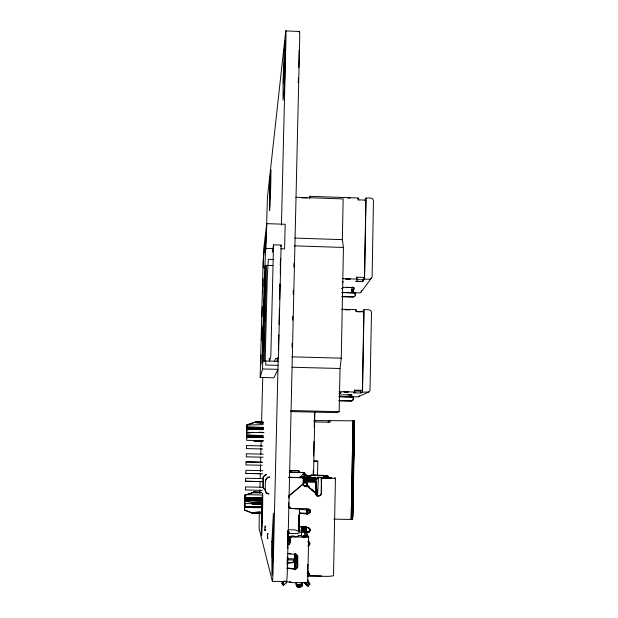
<?xml version="1.0" encoding="UTF-8"?>
<svg xmlns="http://www.w3.org/2000/svg" width="618" height="618" viewBox="0 0 618 618"><rect width="100%" height="100%" fill="white"/><g stroke="black" fill="none" stroke-linecap="round" stroke-linejoin="round"><path stroke-width="0.93" d="M302.897 483.917L303.237 485.107L304.342 485.972A2.055 2.039 -77.9 0 0 305.794 486.119L307.308 484.334L307.3 478.054L306.621 477.444L314.23 477.567M307.594 579.777L309.888 584.103L308.042 586.351L305.377 584.157L304.821 582.357M307.362 482.001L315.752 482.164L315.628 493.72L315.705 478.626L315.605 477.884L314.477 477.575M324.141 476.756L324.102 475.968L323.384 475.752M307.308 484.334L307.347 478.703L315.728 478.865M287.888 540.982L287.957 541.924M299.12 50.267L298.811 67.478M309.425 478.023L309.464 475.667L309.054 478L309.077 475.675L306.165 475.628M287.934 530.661L287.671 548.622M295.358 582.465L296.285 582.48C295.806 585.084 296.671 588.274 300.201 587.1L301.963 586.258L298.27 587.077L298.417 585.03L302.217 583.948L302.048 582.558L307.694 582.426L308.683 536.841L308.058 536.13L303.168 535.914L308.166 536.177M302.048 582.558L302.071 585.995L298.27 587.077M244.836 499.916L244.55 510.12L253.156 513.373L260.641 513.504L253.094 513.365L244.535 509.943L244.929 495.188L253.65 492.252L261.344 492.384L253.542 492.307L244.944 495.319L244.836 499.916L261.236 500.217M246.505 434.809L246.775 425.045L255.249 422.148L262.951 422.241L255.504 422.063L246.798 424.968L246.451 437.892L246.497 434.995M298.811 520.789L298.903 515.041L298.811 516.926M295.937 568.668L296.207 554.493M309.232 528.112L307.88 527.517L298.803 526.721L299.042 514.948L299.042 531.225L299.491 509.394M290.684 411.565L336.725 412.639L339.166 411.681L340.024 368.49L341.26 358.146L343.446 247.447L342.349 239.653L343.16 198.919L295.806 197.25M339.352 395.319L342.666 394.778L352.136 395.087L351.418 396.424L349.664 396.393L349.703 394.616M341.746 288.706L343.175 287.47L344.767 287.293L354.168 287.803L353.403 291.619L351.665 291.58L351.704 289.803M349.904 396.424L349.695 394.632M351.897 291.673L351.696 289.85M351.418 396.424L351.449 394.67L349.935 394.663L350.112 396.439M353.403 291.619L353.898 287.571M352.09 400.472L353.264 399.336L353.334 396.424M313.99 420.572L353.032 420.812L351.178 519.437L333.844 519.143M339.429 400.758L351.495 401.043L353.125 400.24L353.496 396.864L358.231 396.802L368.761 392.021L370.004 390.561L371.488 312.206C371.063 308.761 366.188 309.881 364.01 309.742L362.171 311.827M342.411 296.725L353.465 297.057L355.087 296.122C353.875 289.834 358.958 294.825 361.206 291.935L372.106 277.127L373.465 200.502C373.025 197.096 368.204 198.185 366.041 198.023L364.929 200.255M354.516 420.897L353.357 420.819L354.485 420.881L352.639 519.398L351.178 519.437L353.032 420.812M351.503 519.444L353.643 420.835M351.789 519.444L353.79 420.835M368.761 392.021L362.511 392.16L360.68 393.033L353.635 392.824L355.18 392.523L354.423 392.028L354.454 390.136L362.418 390.329L363.847 311.758L355.929 311.534L355.968 309.657L341.669 309.239M366.041 198.023L364.566 279.135L362.72 281.677L355.736 281.344L356.733 281.229L357.281 280.441L356.54 279.073L356.578 277.204L364.473 277.451L365.879 200.132L358.023 199.853L358.061 198.007L309.842 196.3L309.386 197.945M351.943 519.437L354.029 420.85M352.183 519.437L354.153 420.85M352.306 519.429L354.323 420.866M352.476 519.421L354.4 420.866M361.607 290.661L361.206 291.935M360.68 393.033L360.719 391.163L362.418 390.329M362.72 281.677L362.758 279.83L364.473 277.451M362.511 392.16L364.01 309.742M317.498 475.628L317.806 461.237L314.716 460.819M321.267 480.325L321.321 477.529L331.418 477.722L331.41 478.147L322.024 478.262L335.45 478.193L333.496 575.837L328.567 576.37L307.277 576.084M321.368 480.711L321.569 478.347L321.213 493.828L319.969 495.636L317.552 495.96M319.205 495.976L320.696 495.149L321.383 493.573L321.321 477.529L330.29 478.123M324.041 477.845L324.087 475.574L323.399 475.366L311.055 475.057L309.255 476.833M328.258 422.187L328.282 420.897M330.089 420.294L330.043 422.264L314.006 421.901M330.591 477.899L330.599 477.482L317.451 477.227L315.489 479.128M288.39 544.404C292.592 542.589 286.018 533.658 295.296 536.432A6.226 0.433 1.1 0 0 296.169 536.409L297.266 536.354A6.226 0.433 1.1 0 0 298 536.277L298.285 536.138M294.608 554.176L294.554 568.336L295.01 567.973M294.732 554.408L294.577 560.48L292.762 562.635A1.514 0.518 -16.9 0 1 292.051 562.797L287.648 563.122M295.018 554.408L294.701 568.475C295.18 570.383 298.146 567.726 297.752 566.304L297.559 555.798M295.157 553.689L294.848 569.108L286.814 568.444M295.319 553.983L295.002 569.441M295.095 569.317L295.435 554.207L294.276 554.06M295.249 569.657L295.597 554.5M295.373 569.92L295.736 553.774M295.558 569.309L295.898 554.068M295.674 569.564L296.022 554.292M298.803 530.453L298.888 526.737M299.066 531.225L299.56 509.317M298.038 535.775L301.491 535.381L301.553 532.523C304.519 531.465 308.737 533.357 307.571 536.996M301.746 530.978L301.831 527.131M301.932 531.21L302.04 526.389M302.163 530.932L302.248 527.193M302.349 531.171L302.449 526.474M309.803 198.154L309.842 196.3M302.573 531.457L302.673 526.745M307.331 483.152L303.732 483.083L303.963 472.554L289.734 472.09M302.774 530.746L302.859 526.969M303.005 531.04L303.09 527.247M303.191 531.271L303.299 526.521M303.423 531.565L303.531 526.799M303.631 530.847L303.716 527.023M303.871 531.14L303.956 527.301M304.064 531.38L304.164 526.567M304.288 532.129L304.411 526.513M304.504 531.441L304.604 526.737M304.597 529.008L304.643 527.077L306.767 527.216M305.771 477.915L305.694 481.592L306.142 481.801L306.296 475.08L303.963 472.554L289.232 472.268M304.744 531.735L304.852 527.023L304.844 528.923M304.844 532.577L304.782 535.435L307.007 533.658M304.944 531.982L305.045 527.254M305.207 531.333L305.315 526.59M305.385 532.538L305.516 526.822L305.439 531.588M305.887 532.137L306.018 526.405M306.111 532.245L306.234 526.551M306.489 513.782L306.59 509.193M306.767 514.099L306.868 509.448M307.957 477.992L308.011 475.667L309.464 475.667L309.44 477.683L311.874 475.335L324.087 475.574M307.648 514.222L307.756 509.526M309.209 478L309.263 475.675L309.44 477.683M308.019 571.642L308.397 572.307L307.625 572.762L308.861 573.164L309.355 574.068L308.475 572.492L307.254 572.09L308.019 571.642L308.861 573.164L307.602 573.859L307.81 564.334M309.332 544.342L309.371 542.465M309.595 532.144L309.672 528.398M309.44 544.141L309.51 543.91A2.835 2.796 -75.1 0 0 309.533 542.905C308.498 540.294 310.846 544.489 309.193 545.346M313.218 475.103L313.318 470.298M313.627 455.883L313.936 441.476M314.253 427.061L314.562 412.654M313.535 475.203L314.902 411.526M277.196 361.708L277.289 357.853M278.239 357.204L273.148 567.502A15.357 0.448 -88.8 0 1 272.36 581.353L286.474 581.546A15.342 0.618 -88.9 0 0 287.424 567.71L299.637 41.383A14.994 0.564 -87.9 0 0 299.243 32.121M278.401 350.445L278.78 335.01M279.035 324.404L279.406 308.969M279.637 299.321L280.016 283.886M280.271 273.272L280.618 258.803M281.437 225.037L285.902 40.78A15.01 0.409 -88.1 0 0 285.686 31.518L267.439 197.374L266.466 229.95M291.997 347.192L292.09 343.33M292.623 320.17L292.716 316.308M293.233 294.106L293.318 290.251M293.859 267.084L293.952 263.222M301.553 532.523L298.1 532.901L298.069 533.388A6.219 0.417 1.1 0 1 297.613 533.442L296.231 533.519A6.219 0.417 1.1 0 1 295.358 533.535L288.096 533.442L287.911 540.951M288.058 533.172L288.119 530.383L289.579 532.778L287.687 532.747M310.097 510.128L310.236 510.599A2.82 2.796 -76.6 0 1 310.213 511.596L309.896 512.925L310.46 511.812A2.835 2.804 -76.7 0 0 310.483 510.808L310.336 510.329L289.718 508.266L288.737 507.007L288.799 502.813M288.915 497.984L288.946 495.736L303.114 484.033L303.237 478.541L302.202 477.583L288.815 477.32M291.232 472.368L291.271 470.661M261.383 498.023L245.083 497.652L245.168 494.616L261.46 494.987M262.758 481.646L245.516 481.26L245.593 478.239L261.877 478.595M246.026 461.893L262.287 462.241L246.026 461.893L245.956 464.937L262.21 465.269M246.466 445.586L246.373 448.606L262.619 448.946M261.978 503.917L245.022 503.523L244.944 506.605M262.395 487.285L245.462 486.907L245.377 489.974L262.318 490.36M262.735 473.759L245.825 473.427L245.894 470.321L262.812 470.692M254.021 503.987L252.159 503.956L252.198 502.465L261.46 501.128M252.159 503.956L252.716 503.848L252.747 502.596L244.821 501.121L261.468 500.518M260.17 377.451L262.557 368.954L277.945 369.348L273.967 377.799L260.17 377.451L263.152 260.379L265.331 242.774L265.083 252.438L265.609 248.366L273.496 248.536M260.757 365.284L261.105 354.871M261.391 340.51L261.723 327.208M261.993 316.756L262.333 306.752M262.604 292.816L262.967 278.471M263.237 267.957L263.716 248.838L266.737 223.646L285.168 224.264L284.581 248.892L280.889 248.776M265.137 247.107L266.111 234.701L265.4 248.096M262.951 335.582L263.222 325.029M263.585 310.645L263.731 304.89M264.195 286.659L264.365 279.946M262.557 368.954L262.758 360.935L278.146 361.329M262.758 360.935L262.163 363.253L264.265 280.232A37.366 0.633 -88.4 0 1 264.859 268.166L265.609 248.366M264.975 274.392L262.72 350.236M265.122 268.683L265.168 266.775M259.305 513.102L259.081 528.46L272.36 581.353M259.823 492.878L259.892 489.989M259.962 487.1L260.108 481.322M260.186 478.432L260.309 473.612M260.356 471.688L260.526 464.945M260.572 463.021L260.719 457.243M260.796 454.354L260.935 448.575M260.989 446.652L261.136 440.873M261.592 422.573L262.743 377.304M263.075 361.63L265.477 266.319M266.737 223.646L265.894 249.95M264.203 344.914L264.489 333.751M264.813 320.951L265.122 308.444M265.439 295.929L265.663 287.27M264.118 361.121L266.505 266.265M265.153 361.399L267.192 280.325A37.358 0.726 -88.4 0 1 267.826 268.258L268.328 259.313L273.048 259.46M265.779 361.012L265.678 365.022L278.046 365.338M265.261 489.672L265.377 481.09M287.393 556.833L287.069 564.211M308.235 477.992L308.312 475.667L308.382 478M296.408 586.049L296.285 582.48M330.483 478.703L330.506 478.193M355.28 292.693L355.389 295.165M309.286 528.892L309.317 528.189M308.498 478L308.606 475.675L308.629 478M315.628 493.72L316.146 495.072L317.544 495.945L318.424 477.56L317.451 477.227M308.737 478L309.077 475.675M298.193 82.596L298.455 77.883M307.64 572.198L307.447 575.914L309.688 574.647L309.008 573.458L309.688 574.647M265.47 481.19L265.408 480.68M294.485 559.815L293.025 562.225L287.401 562.774M263.052 477.953L263.16 487.602M307.602 573.859L307.702 572.322M296.277 584.813L296.277 582.851M297.907 587.046L298.046 584.999L297.358 586.907M300.201 587.1L300.348 585.053L298.417 585.03L302.217 583.948L297.343 584.775L296.486 583.871M302.071 585.995L302.217 583.948M289.139 544.558L289.888 543.369L290.035 538.046L290.738 536.895L305.709 537.104A6.257 0.433 1.1 0 0 306.991 537.065L307.957 537.003A6.257 0.44 1.1 0 0 308.405 536.942L308.683 536.841M302.055 584.891L302.04 582.928M309.556 528.46L310.074 529.595A2.843 2.804 -75.7 0 1 310.051 530.599L309.487 531.712L309.317 530.707L307.277 532.314M352.167 286.891L351.665 291.58M308.753 476.076L308.892 475.458L309.464 475.667M290.344 538.371L290.568 536.609M330.499 478.394L330.56 477.892L331.41 478.147M264.813 267.818L265.014 266.35M334.624 478.471L334.693 477.977L335.412 478.177M265.493 480.789L266.991 477.861L269.788 477.042M349.672 396.377L349.95 394.516M272.299 252.229L273.519 244.844L281.144 245.091L278.463 357.436L278.162 358.571L275.613 358.502L274.33 361.785M264.952 527.308L265.338 526.15M267.517 535.034L267.942 533.759M303.732 483.083L304.944 481.808L306.296 475.08L303.5 472.399M280.873 246.427L281.144 245.091M285.825 581.353L283.917 581.329L281.468 582.99L283.214 585.277L286.049 583.276L286.775 581.739M289.803 541.546L290.12 540.132M290.545 538.255L290.97 536.385L291.395 536.432M303.793 485.694L306.119 485.74C307.478 484.844 308.112 481.074 305.694 481.592L306.914 481.6M289.749 542.774L290.236 540.928M263.206 477.22L263.036 487.247M263.183 477.675L264.21 475.644L266.273 474.701M265.555 480.379L266.482 478.533L267.787 477.505M246.775 425.045L263.075 424.581M295.319 569.155L297.073 567.695L297.582 566.482L297.721 556.231M315.69 493.998L317.289 495.937L315.767 480.943L307.378 480.781M302.781 582.565L293.45 582.704L283.917 581.329L285.825 581.6M269.131 359.027L269.394 358.216L269.409 360.796M269.68 360.873L270.815 356.092L273.527 244.875M302.542 536.872L305.81 536.764L305.338 536.2L301.345 536.138L300.788 535.366L301.491 535.381M265.253 525.91L264.937 529.773M267.841 533.473L267.416 534.74L267.818 538.695M263.43 476.957L265.207 475.064M309.348 544.381L309.108 544.821M288.019 553.782L296.393 554.516M342.109 288.853L343.067 287.285M359.406 395.783L358.44 396.717M346.59 287.347L351.055 287.478M252.716 503.848L253.534 503.346L252.747 502.596L261.352 502.681M356.771 279.382L357.312 278.594L356.578 277.204M321.406 478.803L322.225 478.131L321.692 478.896M300.132 477.845L303.963 472.554L304.944 481.808L307.03 481.847M320.866 494.918L320.047 495.713M345.3 309.904L349.641 309.657L349.355 310.02M294.778 569.039L295.103 568.614M309.247 531.434L309.803 530.321A2.827 2.796 -75.7 0 0 309.827 529.317L309.595 528.622M320.286 495.551L319.915 495.312L320.587 494.763M356.169 311.433L356.71 310.792L355.968 309.657M305.81 584.605L307.679 582.372L309.888 584.103M371.681 278.262L370.074 279.266L364.566 279.135M294.794 569.178L294.029 569.147L295.667 568.745M352.515 517.645L353.009 516.494L354.415 422.079M309.417 476.864L311.055 475.057L311.874 475.335M321.607 477.621L318.424 477.56L315.759 480.171L307.378 480.008M283.098 582.426L282.511 583.098L283.214 585.277M308.112 545.13L309.803 543.477M306.976 585.57L309.085 583.546L307.501 580.387M288.954 496.061L303.114 484.033L304.38 486.026A2.039 2.024 -77.8 0 0 305.562 485.995L306.165 485.972M315.504 480.024L318.424 477.56M304.311 533.295C308.876 529.541 297.119 531.75 296.408 530.538L295.721 530.074A5.995 0.386 1.1 0 0 294.894 529.981L293.751 529.896A6.002 0.386 1.1 0 0 292.878 529.85L288.413 529.75M307.517 532.6L310.051 530.599M310.213 511.596L309.039 512.523L309 509.757M307.926 513.805L310.46 511.812M308.846 545.686L307.957 546.15M309.147 532.044L305.593 532.569M309.108 513.187C308.737 514.647 301.87 513.404 299.367 513.179M282.65 582.596L283.075 582.341M308.699 531.913L304.535 532.268M309.433 574.238L307.277 575.574M307.231 573.187L308.475 572.492M354.678 390.924L355.219 390.646L354.454 390.136M254.137 422.542L262.982 422.604M261.337 492.407L253.542 492.307L260.781 492.484M268.065 477.258L269.263 476.972M265.47 474.84L266.644 474.663M339.854 392.901L341.213 392.886L339.035 393.658M261.491 492.677L252.322 492.685M308.668 513.419L299.861 512.917M252.499 502.959L253.218 502.117M255.504 422.063L262.882 422.248M306.675 485.609L315.574 493.149M296.393 536.779L288.027 536.339L291.001 536.787M287.687 543.971L289.317 543.886M314.539 475.543L317.351 475.551M246.605 433.38L253.202 432.33M251.804 512.816L260.186 511.642M353.434 289.888L351.928 289.935L352.106 291.696M287.54 533.489L288.096 533.442M304.813 582.704L306.729 582.488M302.866 536.88L305.81 536.764M263.029 429.209L246.706 429.525L248.536 429.827M305.153 536.13L307.764 536.092M262.063 441.298L254.84 441.182L262.627 441.383L254.971 441.237L253.681 440.727L254.848 441.198L262.565 441.144M304.944 481.808L306.142 481.801M260.703 503.183L253.403 502.959L260.703 502.952M260.757 503.361L253.534 503.346L260.757 503.485M260.649 503.825L253.326 503.593L260.657 503.6M262.789 441.028L254.377 440.997L262.781 441.136M252.978 513.288L260.495 513.342M253.442 503.477L260.711 503.546M251.82 512.894L260.634 513.11M342.565 281.901L343.399 282.009M253.187 502.789L261.53 502.882M253.403 502.959L260.703 503.06M252.198 513.033L260.742 513.272M260.526 513.404L253.156 513.373M262.804 436.362L246.512 435.868L262.812 436.192L246.528 435.474L262.828 435.821L246.528 435.311L262.843 435.566M287.254 558.726L294.716 558.834M288.065 559.9L295.419 560.008M308.011 575.667L321.437 575.852M339.081 396.702L353.481 396.941L339.081 396.594M254.848 441.198L262.565 441.329M288.853 477.359L302.202 477.583M245.083 497.652L248.915 497.722M253.697 497.807L261.352 497.946M244.875 498.077L261.244 498.378M244.867 498.371L261.244 498.672M244.859 498.656L261.236 498.95M244.859 498.927L261.236 499.22M244.852 499.174L261.229 499.468M244.844 499.39L261.229 499.692M244.844 499.591L261.229 499.892M244.836 499.769L261.229 500.062M252.198 502.465L261.507 502.635M253.527 503.129L260.757 503.261M253.326 503.593L260.657 503.724M257.204 506.451L261.059 506.521M245.624 506.443L261.051 506.721M290.56 507.355L288.753 507.324L288.544 506.474M244.651 506.66L261.901 506.999M244.643 506.899L261.028 507.193M244.635 507.169L261.02 507.463M244.628 507.448L261.012 507.741M254.933 422.248L263.113 422.411M262.804 436.416L246.505 436.092L262.797 436.602M314.006 461.159L317.806 461.237M289.827 470.483L298.332 470.653L300.418 472.554M289.348 470.622L298.718 470.785M259.884 473.666L245.825 473.427M305.987 475.466L308.892 475.458M324.126 476.038L327.965 476.107L327.98 476.772M324.133 476.161L327.973 476.239M324.141 476.339L327.98 476.408M300.479 476.895L304.017 476.965M299.699 476.926L304.133 477.011M315.605 477.884L307.216 477.683L315.628 477.946M289.077 477.428L302.666 477.745M307.285 477.892L315.651 478.054M307.3 478.054L315.674 478.216M307.316 478.232L315.69 478.394M307.331 478.456L315.705 478.626M307.355 478.996L315.736 479.159M307.362 479.305L315.752 479.468M305.153 479.491L306.999 479.522M307.37 479.653L315.759 479.815M307.378 480.387L315.767 480.549M307.37 481.19L315.767 481.352M307.37 481.592L315.759 481.754M245.516 481.26L261.762 481.576M260.332 422.411L254.863 422.295L257.59 422.403M246.744 427.239L263.029 427.602M246.736 427.486L263.029 427.849M246.729 427.702L263.029 428.065M246.729 427.903L263.029 428.259M246.721 428.081L263.029 428.444M246.721 428.251L263.029 428.614M246.721 428.382L263.029 428.745M263.029 428.869L246.713 428.506L263.029 428.946M263.106 429.649L246.883 429.325L246.806 432.33L263.986 432.677M258.733 432.283L263.322 432.384M246.536 435.172L262.843 435.528M246.528 435.311L262.835 435.667M262.789 436.663L246.497 436.331L261.932 436.849M246.482 436.841L262.774 437.196M263.639 437.621L246.775 437.25L246.682 440.325L263.562 440.673M246.458 445.593L262.696 445.926M263.229 454.137L246.335 453.782L246.265 456.849L263.152 457.196M253.666 492.252L261.344 492.415M252.53 513.164L260.796 513.342M342.094 292.577L355.435 292.87L342.102 292.469M338.641 400.657L351.657 400.974M290.97 410.553L339.166 411.681M246.744 426.992L263.036 427.355M261.924 436.926L246.489 436.578L262.774 437.127M254.971 441.237L262.573 441.376M253.519 492.283L260.757 492.461M355.149 391.032L360.719 391.163M339.081 391.657L354.423 392.028M347.432 394.593L350.313 394.663M339.097 396.517L353.496 396.864M252.747 502.596L261.352 502.805M253.164 503.685L261.499 503.894M291.773 356.841L341.26 358.146M291.974 367.254L340.024 368.49M356.632 311.665L360.325 311.773M252.731 492.608L261.36 492.847M342.117 292.384L355.458 292.777M341.63 296.478L353.627 296.833M323.739 475.69L327.965 476.107M265.176 265.354L272.901 265.593M342.272 278.633L356.54 279.073M357.227 279.66L362.758 279.83M252.955 503.778L259.537 503.987M294.856 238.084L342.349 239.653M294.353 245.848L343.446 247.447M347.749 197.969L350.167 198.054M301.623 197.868L307.076 198.054M313.148 477.536L314.902 477.606M285.918 30.9L299.56 31.51M290.244 536.872L290.607 536.501M314.176 475.188L319.637 475.551M298.61 526.381L300.425 526.505M294.276 568.861L287.053 567.818M288.706 536.2L287.988 536.1M290.831 553.728L287.702 553.404M304.597 582.45L306.961 582.681A4.975 0.533 1.1 0 1 305.578 582.82L302.534 582.565M289.317 581.862L291.047 582.063M254.292 422.465L263.376 423.701M268.444 493.767L268.853 493.821M268.954 493.975L267.664 493.496M303.654 582.55L305.153 582.844L303.855 582.535M317.822 496.115L317.273 495.79L318.1 496.069M317.281 495.852L316.764 495.559L317.814 496.015M283.917 581.329L286.713 582.048M295.497 554.191L297.49 555.675L296.887 555.026M330.599 477.482L331.418 477.722M289.966 508.197L288.753 507.324L289.015 507.687M295.651 554.439L295.991 554.338M308.065 541.252L308.93 541.747M316.795 495.574L317.544 495.86M265.446 489.742L264.767 489.441M265.531 489.865L264.45 489.232M268.142 493.805L267.3 493.318M303.059 478.008L303.013 478.44M308.359 527.448L308.791 527.695M303.793 536.895L304.21 537.104L303.546 536.895M306.907 486.876L307.053 485.107M306.706 485.176L315.52 493.156M266.953 493.094L267.393 493.465M290.058 537.088L290.166 537.513M266.621 492.847L267.046 493.241M307.385 527.486L310.074 529.595M309.633 509.332L308.034 508.714L290.36 508.398L288.714 506.667M308.312 541.855L309.533 542.905M307.942 541.646L309.78 543.222M306.822 484.991L309.417 487.463M311.364 489.309L313.959 491.781M263.886 488.745L264.226 489.132M266.319 492.554L266.713 492.994M298.332 470.653L300.109 472.446M306.984 484.62L309.525 487.208M311.433 489.139L313.341 491.078M263.631 488.467L263.963 488.869M266.041 492.245L266.42 492.7M288.969 544.358L288.459 544.11M282.465 582.457L284.489 584.528M309.966 509.68L310.336 510.329M305.763 532.137L306.358 533.658M263.423 488.15L263.708 488.583M265.817 491.905L266.134 492.391M265.609 491.542L265.91 492.044M263.229 487.826L263.5 488.274M297.351 555.428L297.691 556.053M306.103 582.519L308.042 586.351M265.446 491.171L265.701 491.689M263.09 487.486L263.307 487.942M287.123 564.844L287.633 566.034L287.818 557.243M265.029 530.097L265.222 530.63M358.061 198.007L358.78 200M265.307 490.777L265.539 491.31M264.929 529.819L265.107 530.344M267.687 538.386L267.362 537.112M290.97 536.385L291.202 537.243M265.006 530.066L264.821 529.209M265.4 490.916L265.176 489.966M315.767 480.943L317.544 495.945M265.307 490.507L265.168 489.541M315.752 482.164L317.026 495.713M313.944 475.111L313.998 475.968M308.011 475.667L308.112 477.992M278.44 340.611A188.127 6.443 -88.4 0 1 278.533 335.141M279.645 286.381A188.127 6.443 -88.4 0 1 279.699 284.481M280.255 265.431A188.127 6.443 -88.4 0 1 280.472 258.78M262.341 506.335L261.816 523.508L262.287 504.883L262.341 506.335M283.106 79.784L283.029 100.131L284.102 91.456L284.774 77.312L285.338 40.695L284.234 50.568L283.106 79.784M283.693 74.793L283.662 83.847L284.682 57.482L283.693 74.793M271.858 541.855L271.92 575.203L273.535 546.575L273.426 513.241L271.858 541.855M269.958 191.812L269.958 198.787L270.406 180.997L269.958 191.812M346.165 278.981L345.895 279.421L349.942 279.545L350.228 279.104L346.165 278.981M343.963 391.858L348.065 391.951L343.963 391.858M304.867 536.841L305.709 537.104L304.859 536.887M261.978 441.175L254.647 441.097L261.97 441.221M260.688 492.523L253.341 492.384L260.688 492.608M262.936 422.233L255.443 422.086L262.913 422.295M272.839 551.828A13.781 0.394 -88.7 0 0 273.009 530.429A13.781 0.394 -88.7 0 0 272.19 550.283A13.781 0.394 -88.7 0 0 272.839 551.828M262.14 525.377A21.035 0.409 -88.6 0 0 262.58 493.226A21.035 0.409 -88.6 0 0 261.453 524.11A21.035 0.409 -88.6 0 0 262.14 525.377M270.027 204.813A20.533 0.394 -88.3 0 0 270.877 170.197A20.533 0.394 -88.3 0 0 269.672 194.523A20.533 0.394 -88.3 0 0 270.027 204.813"/></g></svg>
